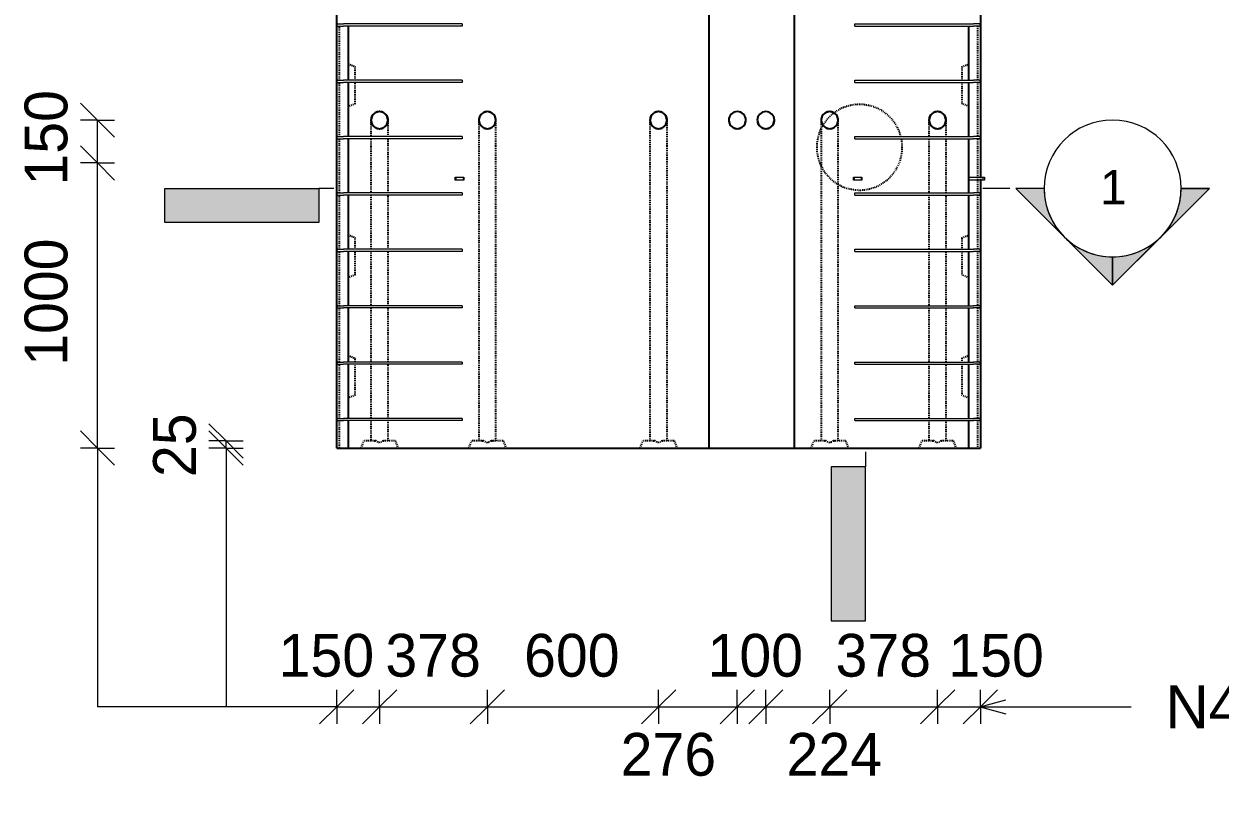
# Model space of a CAD drawing. Header units: millimetres. Extents: x -1213 to 19667, y -2591 to 13692.
# Drawn here: x 4414 to 8607, y -2591 to 93 of the extents above; entities that cross this region are included whole.
import ezdxf

# ---------------------------------------------------------------- set-up
doc = ezdxf.new("R2010")
doc.units = ezdxf.units.MM
doc.linetypes.add('Dash', pattern=[6.36, 3.18, -3.18])
for name, color, linetype, lineweight in [('A-ANNO-DIMS', 211, 'Continuous', 9), ('A-ANNO-DIMS-60', 211, 'Continuous', 9), ('A-DETL-THIN', 151, 'Continuous', 18), ('A-GENM', 13, 'Continuous', 18), ('A-WALL', 113, 'Continuous', 25), ('A-WALL-HDLN', 110, 'Dash', 25), ('G-ANNO-SYMB', 111, 'Continuous', 9), ('G-ANNO-TEXT', 231, 'Continuous', 9), ('S-RBAR', 171, 'Continuous', 18)]:
    doc.layers.add(name, color=color, linetype=linetype, lineweight=lineweight)
doc.styles.add('Arial', font='arial.ttf', dxfattribs={"height": 120})
doc.styles.add('Arial_1', font='arial.ttf', dxfattribs={"height": 150})
doc.styles.add('Nirmala UI Semilight', font='NirmalaS.ttf', dxfattribs={"height": 150})
doc.dimstyles.new('Arrow_Filled_-_2_5_NI_UI', dxfattribs={"dimscale": 304.8, "dimtxt": 157.104592, "dimasz": 0.393701, "dimexe": 0.19685, "dimexo": 0.0625, "dimgap": 0.19685, "dimtad": 1, "dimdec": 4, "dimzin": 0, "dimdsep": 46, "dimtxsty": 'Nirmala UI Semilight', "dimblk1": 'OBLIQUE', "dimblk2": 'OBLIQUE', "dimsah": 1, "dimcen": 0.09, "dimazin": 0, "dimtfac": 1, "dimtdec": 4, "dimtix": 1, "dimtmove": 0, "dimatfit": 3, "dimfxl": 0.19685, "dimfxlon": 1, "dimtvp": 1, "dimtolj": 1, "dimtzin": 0, "dimarcsym": 2})
doc.dimstyles.new('Arrow_Filled_-_2_5_NI_UI_1', dxfattribs={"dimscale": 304.8, "dimtxt": 157.104592, "dimasz": 0.393701, "dimexe": 0.19685, "dimexo": 0.0625, "dimgap": 0.19685, "dimtad": 1, "dimdec": 4, "dimzin": 0, "dimdsep": 46, "dimtxsty": 'Nirmala UI Semilight', "dimblk1": 'OBLIQUE', "dimblk2": 'OBLIQUE', "dimsah": 1, "dimcen": 0.09, "dimazin": 0, "dimtfac": 1, "dimtdec": 4, "dimtix": 1, "dimtmove": 2, "dimatfit": 3, "dimfxl": 0.19685, "dimfxlon": 1, "dimtvp": 1, "dimtolj": 1, "dimtzin": 0, "dimarcsym": 2})

# ---------------------------------------------------------------- blocks, each defined once
blk = doc.blocks.new('RR spread anchor face based - RR-SA-2_5-200-1726821-Elevation Front')
at = {"layer": 'A-GENM'}
for p, q in [((5925.6, 6760), (5928.1, 6760)), ((5925.6, 6750), (5925.6, 6760)), ((5928.1, 6760), (5953.1, 6760)), ((5928.1, 6760), (5928.1, 6750)), ((5953.1, 6760), (5955.6, 6760)), ((5953.1, 6760), (5953.1, 6750)), ((5955.6, 6760), (5955.6, 6750)), ((5928.1, 6750), (5925.6, 6750)), ((5953.1, 6750), (5928.1, 6750)), ((5955.6, 6750), (5953.1, 6750))]:
    blk.add_line(p, q, dxfattribs=at)
blk = doc.blocks.new('RR spread anchor face based - RR-SA-3_0-200-1726827-Elevation Front')
at = {"layer": 'A-GENM'}
for p, q in [((7726.6, 6760), (7776.6, 6760)), ((7776.6, 6760), (7781.6, 6760)), ((7776.6, 6750), (7776.6, 6760)), ((7781.6, 6760), (7781.6, 6750)), ((7776.6, 6750), (7726.6, 6750)), ((7781.6, 6750), (7776.6, 6750))]:
    blk.add_line(p, q, dxfattribs=at)
blk = doc.blocks.new('Detail View - M_Section Tail - Filled Horizontal-14034-Elevation Front')
at = {"layer": 'G-ANNO-SYMB'}
blk.add_hatch(color=256, dxfattribs=at).paths.add_polyline_path([(5447.5, -604.4), (5447.5, -484.4), (4907.5, -484.4), (4907.5, -604.4)])
for p, q in [((4907.5, -604.4), (4907.5, -484.4)), ((4907.5, -484.4), (5447.5, -484.4)), ((5447.5, -484.4), (5447.5, -604.4)), ((5447.5, -604.4), (4907.5, -604.4))]:
    blk.add_line(p, q, dxfattribs=at)
blk = doc.blocks.new('Detail View - M_Section Head - Filled SHOP DWG-1002450-Elevation Front')
at = {"layer": 'G-ANNO-SYMB'}
h = blk.add_hatch(color=256, dxfattribs=at)
edge = h.paths.add_edge_path()
edge.add_line((7890.8, -484.4), (7990.2, -484.4))
edge.add_arc((8230.2, -484.4), 240, 180, 225)
edge.add_line((8060.5, -654.1), (7890.8, -484.4))
h = blk.add_hatch(color=256, dxfattribs=at)
edge = h.paths.add_edge_path()
edge.add_line((8569.6, -484.4), (8399.9, -654.1))
edge.add_arc((8230.2, -484.4), 240, 315, 360)
edge.add_line((8470.2, -484.4), (8569.6, -484.4))
h = blk.add_hatch(color=256, dxfattribs=at)
edge = h.paths.add_edge_path()
edge.add_line((8230.2, -823.8), (8060.5, -654.1))
edge.add_arc((8230.2, -484.4), 240, 225, 270)
edge.add_line((8230.2, -724.4), (8230.2, -823.8))
h = blk.add_hatch(color=256, dxfattribs=at)
edge = h.paths.add_edge_path()
edge.add_line((8230.2, -823.8), (8230.2, -724.4))
edge.add_arc((8230.2, -484.4), 240, 270, 315)
edge.add_line((8399.9, -654.1), (8230.2, -823.8))
for p, q in [((8230.2, -823.8), (7890.8, -484.4)), ((7990.2, -484.4), (7890.8, -484.4)), ((7890.8, -484.4), (8060.5, -654.1)), ((7990.2, -484.4), (7890.8, -484.4)), ((8230.2, -823.8), (8569.6, -484.4)), ((8399.9, -654.1), (8569.6, -484.4)), ((8470.2, -484.4), (8569.6, -484.4)), ((8569.6, -484.4), (8470.2, -484.4)), ((8060.5, -654.1), (8230.2, -823.8)), ((8230.2, -823.8), (8399.9, -654.1)), ((8230.2, -724.4), (8230.2, -823.8)), ((8230.2, -823.8), (8230.2, -724.4))]:
    blk.add_line(p, q, dxfattribs=at)
for start, end in [(360, 180), (180, 360), (180, 225), (315, 360), (225, 270), (270, 315)]:
    blk.add_arc((8230.2, -484.4), 240, start, end, dxfattribs=at)
blk = doc.blocks.new('DIMBLOCK55-Elevation Front')
at = {"layer": 'A-ANNO-DIMS-60'}
for p, q in [((4671.9, -395), (4611.9, -335)), ((4671.9, -395), (4611.9, -395)), ((4671.9, -1395), (4671.9, -395)), ((4671.9, -395), (4731.9, -455)), ((4671.9, -395), (4731.9, -395)), ((4671.9, -1395), (4611.9, -1335)), ((4671.9, -1395), (4611.9, -1395)), ((4671.9, -1395), (4731.9, -1455)), ((4671.9, -1395), (4731.9, -1395))]:
    blk.add_line(p, q, dxfattribs=at)
at = {"layer": 'A-ANNO-DIMS-60', "color": 0, "insert": (4416.2, -1106.4), "char_height": 150, "width": 507.305, "attachment_point": 1, "rotation": 90, "line_spacing_factor": 1.142579, "style": 'Nirmala UI Semilight'}
blk.add_mtext('1000', dxfattribs=at)
blk = doc.blocks.new('_Oblique')
at = {"color": 0, "linetype": 'ByBlock', "lineweight": -2}
blk.add_line((-0.5, -0.5), (0.5, 0.5), dxfattribs=at)
blk = doc.blocks.new('DIMBLOCK56-Elevation Front')
at = {"layer": 'A-ANNO-DIMS-60'}
for p, q in [((4671.9, -245), (4611.9, -185)), ((4671.9, -245), (4611.9, -245)), ((4671.9, -395), (4671.9, -245)), ((4671.9, -245), (4731.9, -305)), ((4671.9, -245), (4731.9, -245)), ((4671.9, -395), (4611.9, -335)), ((4671.9, -395), (4611.9, -395)), ((4671.9, -395), (4731.9, -455)), ((4671.9, -395), (4731.9, -395))]:
    blk.add_line(p, q, dxfattribs=at)
at = {"layer": 'A-ANNO-DIMS-60', "color": 0, "insert": (4416.2, -474.2), "char_height": 150, "width": 370.196, "attachment_point": 1, "rotation": 90, "line_spacing_factor": 1.142579, "style": 'Nirmala UI Semilight'}
blk.add_mtext('150', dxfattribs=at)
blk = doc.blocks.new('DIMBLOCK57-Elevation Front')
at = {"layer": 'A-ANNO-DIMS-60'}
for p, q in [((5510.6, -2302.6), (5570.6, -2242.6)), ((5510.6, -2302.6), (5510.6, -2242.6)), ((5660.6, -2302.6), (5720.6, -2242.6)), ((5660.6, -2302.6), (5660.6, -2242.6)), ((5510.6, -2302.6), (5450.6, -2362.6)), ((5510.6, -2302.6), (5660.6, -2302.6)), ((5510.6, -2302.6), (5510.6, -2362.6)), ((5660.6, -2302.6), (5600.6, -2362.6)), ((5660.6, -2302.6), (5660.6, -2362.6))]:
    blk.add_line(p, q, dxfattribs=at)
at = {"layer": 'A-ANNO-DIMS-60', "color": 0, "insert": (5306.9, -2046.9), "char_height": 150, "width": 370.196, "attachment_point": 1, "line_spacing_factor": 1.142579, "style": 'Nirmala UI Semilight'}
blk.add_mtext('150', dxfattribs=at)
blk = doc.blocks.new('DIMBLOCK58-Elevation Front')
at = {"layer": 'A-ANNO-DIMS-60'}
for p, q in [((5660.6, -2302.6), (5720.6, -2242.6)), ((5660.6, -2302.6), (5660.6, -2242.6)), ((6038.6, -2302.6), (6098.6, -2242.6)), ((6038.6, -2302.6), (6038.6, -2242.6)), ((5660.6, -2302.6), (5600.6, -2362.6)), ((5660.6, -2302.6), (6038.6, -2302.6)), ((5660.6, -2302.6), (5660.6, -2362.6)), ((6038.6, -2302.6), (5978.6, -2362.6)), ((6038.6, -2302.6), (6038.6, -2362.6))]:
    blk.add_line(p, q, dxfattribs=at)
at = {"layer": 'A-ANNO-DIMS-60', "color": 0, "insert": (5681, -2046.9), "char_height": 150, "width": 404.473, "attachment_point": 1, "line_spacing_factor": 1.142579, "style": 'Nirmala UI Semilight'}
blk.add_mtext('378', dxfattribs=at)
blk = doc.blocks.new('DIMBLOCK59-Elevation Front')
at = {"layer": 'A-ANNO-DIMS-60'}
for p, q in [((6038.6, -2302.6), (6098.6, -2242.6)), ((6038.6, -2302.6), (6038.6, -2242.6)), ((6638.6, -2302.6), (6698.6, -2242.6)), ((6638.6, -2302.6), (6638.6, -2242.6)), ((6038.6, -2302.6), (5978.6, -2362.6)), ((6038.6, -2302.6), (6638.6, -2302.6)), ((6038.6, -2302.6), (6038.6, -2362.6)), ((6638.6, -2302.6), (6578.6, -2362.6)), ((6638.6, -2302.6), (6638.6, -2362.6))]:
    blk.add_line(p, q, dxfattribs=at)
at = {"layer": 'A-ANNO-DIMS-60', "color": 0, "insert": (6167.2, -2046.9), "char_height": 150, "width": 411.328, "attachment_point": 1, "line_spacing_factor": 1.142579, "style": 'Nirmala UI Semilight'}
blk.add_mtext('600', dxfattribs=at)
blk = doc.blocks.new('DIMBLOCK60-Elevation Front')
at = {"layer": 'A-ANNO-DIMS-60'}
for p, q in [((6638.6, -2302.6), (6698.6, -2242.6)), ((6638.6, -2302.6), (6638.6, -2242.6)), ((6914.6, -2302.6), (6974.6, -2242.6)), ((6914.6, -2302.6), (6914.6, -2242.6)), ((6638.6, -2302.6), (6578.6, -2362.6)), ((6638.6, -2302.6), (6914.6, -2302.6)), ((6638.6, -2302.6), (6638.6, -2362.6)), ((6914.6, -2302.6), (6854.6, -2362.6)), ((6914.6, -2302.6), (6914.6, -2362.6))]:
    blk.add_line(p, q, dxfattribs=at)
at = {"layer": 'A-ANNO-DIMS-60', "color": 0, "insert": (6505.7, -2394.4), "char_height": 150, "width": 404.473, "attachment_point": 1, "line_spacing_factor": 1.142579, "style": 'Nirmala UI Semilight'}
blk.add_mtext('276', dxfattribs=at)
blk = doc.blocks.new('DIMBLOCK61-Elevation Front')
at = {"layer": 'A-ANNO-DIMS-60'}
for p, q in [((6914.6, -2302.6), (6974.6, -2242.6)), ((6914.6, -2302.6), (6914.6, -2242.6)), ((7014.8, -2302.6), (7074.8, -2242.6)), ((7014.8, -2302.6), (7014.8, -2242.6)), ((6914.6, -2302.6), (6854.6, -2362.6)), ((6914.6, -2302.6), (7014.8, -2302.6)), ((6914.6, -2302.6), (6914.6, -2362.6)), ((7014.8, -2302.6), (6954.8, -2362.6)), ((7014.8, -2302.6), (7014.8, -2362.6))]:
    blk.add_line(p, q, dxfattribs=at)
at = {"layer": 'A-ANNO-DIMS-60', "color": 0, "insert": (6810.4, -2046.9), "char_height": 150, "width": 370.196, "attachment_point": 1, "line_spacing_factor": 1.142579, "style": 'Nirmala UI Semilight'}
blk.add_mtext('100', dxfattribs=at)
blk = doc.blocks.new('DIMBLOCK62-Elevation Front')
at = {"layer": 'A-ANNO-DIMS-60'}
for p, q in [((7014.8, -2302.6), (7074.8, -2242.6)), ((7014.8, -2302.6), (7014.8, -2242.6)), ((7238.6, -2302.6), (7298.6, -2242.6)), ((7238.6, -2302.6), (7238.6, -2242.6)), ((7014.8, -2302.6), (6954.8, -2362.6)), ((7014.8, -2302.6), (7238.6, -2302.6)), ((7014.8, -2302.6), (7014.8, -2362.6)), ((7238.6, -2302.6), (7178.6, -2362.6)), ((7238.6, -2302.6), (7238.6, -2362.6))]:
    blk.add_line(p, q, dxfattribs=at)
at = {"layer": 'A-ANNO-DIMS-60', "color": 0, "insert": (7087.4, -2394.4), "char_height": 150, "width": 414.756, "attachment_point": 1, "line_spacing_factor": 1.142579, "style": 'Nirmala UI Semilight'}
blk.add_mtext('224', dxfattribs=at)
blk = doc.blocks.new('DIMBLOCK63-Elevation Front')
at = {"layer": 'A-ANNO-DIMS-60'}
for p, q in [((7238.6, -2302.6), (7298.6, -2242.6)), ((7238.6, -2302.6), (7238.6, -2242.6)), ((7616.6, -2302.6), (7676.6, -2242.6)), ((7616.6, -2302.6), (7616.6, -2242.6)), ((7238.6, -2302.6), (7178.6, -2362.6)), ((7238.6, -2302.6), (7616.6, -2302.6)), ((7238.6, -2302.6), (7238.6, -2362.6)), ((7616.6, -2302.6), (7556.6, -2362.6)), ((7616.6, -2302.6), (7616.6, -2362.6))]:
    blk.add_line(p, q, dxfattribs=at)
at = {"layer": 'A-ANNO-DIMS-60', "color": 0, "insert": (7259, -2046.9), "char_height": 150, "width": 404.473, "attachment_point": 1, "line_spacing_factor": 1.142579, "style": 'Nirmala UI Semilight'}
blk.add_mtext('378', dxfattribs=at)
blk = doc.blocks.new('DIMBLOCK64-Elevation Front')
at = {"layer": 'A-ANNO-DIMS-60'}
for p, q in [((7616.6, -2302.6), (7676.6, -2242.6)), ((7616.6, -2302.6), (7616.6, -2242.6)), ((7766.6, -2302.6), (7826.6, -2242.6)), ((7766.6, -2302.6), (7766.6, -2242.6)), ((7616.6, -2302.6), (7556.6, -2362.6)), ((7616.6, -2302.6), (7766.6, -2302.6)), ((7616.6, -2302.6), (7616.6, -2362.6)), ((7766.6, -2302.6), (7706.6, -2362.6)), ((7766.6, -2302.6), (7766.6, -2362.6))]:
    blk.add_line(p, q, dxfattribs=at)
at = {"layer": 'A-ANNO-DIMS-60', "color": 0, "insert": (7654.4, -2046.9), "char_height": 150, "width": 370.196, "attachment_point": 1, "line_spacing_factor": 1.142579, "style": 'Nirmala UI Semilight'}
blk.add_mtext('150', dxfattribs=at)
blk = doc.blocks.new('DIMBLOCK65-Elevation Front')
at = {"layer": 'A-ANNO-DIMS-60'}
for p, q in [((5122.3, -1370), (5062.3, -1310)), ((5122.3, -1395), (5062.3, -1335)), ((5122.3, -1370), (5062.3, -1370)), ((5122.3, -1395), (5122.3, -1370)), ((5122.3, -1370), (5182.3, -1430)), ((5122.3, -1370), (5182.3, -1370)), ((5122.3, -1395), (5062.3, -1395)), ((5122.3, -1395), (5182.3, -1455)), ((5122.3, -1395), (5182.3, -1395))]:
    blk.add_line(p, q, dxfattribs=at)
at = {"layer": 'A-ANNO-DIMS-60', "color": 0, "insert": (4866.6, -1496.8), "char_height": 150, "width": 274.219, "attachment_point": 1, "rotation": 90, "line_spacing_factor": 1.142579, "style": 'Nirmala UI Semilight'}
blk.add_mtext('25', dxfattribs=at)

msp = doc.modelspace()

# ---------------------------------------------------------------- linework, layer by layer
at = {"layer": 'A-DETL-THIN'}
for p, q in [((4671.86569, -1395), (4671.86569, -2302.58191)), ((5122.33347, -1395), (5122.33347, -2302.58191)), ((5510.56745, -2302.58191), (4671.86569, -2302.58191))]:
    msp.add_line(p, q, dxfattribs=at)
at = {"layer": 'A-WALL'}
for p, q in [((5510.56745, -1395), (5510.56745, 7060)), ((7766.56745, 2200), (7766.56745, -445)), ((7114.78521, -1395), (7114.78521, 1040)), ((6814.5695, 740), (6814.5695, -1395)), ((5550.5695, 84.66667), (5550.5695, -105)), ((7726.56745, -105), (7726.56745, 84.66667)), ((5550.5695, -113), (5550.5695, -302.66667)), ((7726.56745, -302.66667), (7726.56745, -113)), ((5550.5695, -310.66667), (5550.5695, -500.33333)), ((7726.56745, -500.33333), (7726.56745, -310.66667)), ((7766.56745, -455), (7766.56745, -1395)), ((5550.5695, -508.33333), (5550.5695, -698)), ((7726.56745, -698), (7726.56745, -508.33333)), ((5550.5695, -706), (5550.5695, -895.66667)), ((7726.56745, -895.66667), (7726.56745, -706)), ((5550.5695, -903.66667), (5550.5695, -1093.33333)), ((7726.56745, -1093.33333), (7726.56745, -903.66667)), ((5550.5695, -1101.33333), (5550.5695, -1291)), ((7726.56745, -1291), (7726.56745, -1101.33333)), ((5550.5695, -1299), (5550.5695, -1395)), ((7726.56745, -1395), (7726.56745, -1299)), ((5510.56745, -1395), (7766.56745, -1395))]:
    msp.add_line(p, q, dxfattribs=at)
at = {"layer": 'A-WALL', "flags": 128}
for points in [[(5660.56745, -215), (5645.53295, -219.03919), (5634.54692, -230.06909), (5630.56745, -245)], [(5630.56745, -245), (5634.60665, -260.03451), (5645.63655, -271.02053), (5660.56745, -275)], [(5690.56745, -245), (5686.52826, -229.96549), (5675.49836, -218.97947), (5660.56745, -215)], [(5660.56745, -275), (5675.60196, -270.96081), (5686.58799, -259.93091), (5690.56745, -245)], [(5690.56745, -250.72272), (5690.56745, -245.13838), (5690.56745, -245)], [(6038.56745, -215), (6023.53295, -219.03919), (6012.54692, -230.06909), (6008.56745, -245)], [(6008.56745, -245), (6012.60665, -260.03451), (6023.63655, -271.02053), (6038.56745, -275)], [(6068.56745, -245), (6064.52826, -229.96549), (6053.49836, -218.97947), (6038.56745, -215)], [(6038.56745, -275), (6053.60196, -270.96081), (6064.58799, -259.93091), (6068.56745, -245)], [(6068.56745, -250.72272), (6068.56745, -245.13838), (6068.56745, -245)], [(6638.56745, -215), (6623.53295, -219.03919), (6612.54692, -230.06909), (6608.56745, -245)], [(6608.56745, -245), (6612.60665, -260.03451), (6623.63655, -271.02053), (6638.56745, -275)], [(6668.56745, -245), (6664.52826, -229.96549), (6653.49836, -218.97947), (6638.56745, -215)], [(6638.56745, -275), (6653.60196, -270.96081), (6664.58799, -259.93091), (6668.56745, -245)], [(6668.56745, -250.72272), (6668.56745, -245.13838), (6668.56745, -245)], [(6884.5695, -245), (6888.60869, -260.03451), (6899.63859, -271.02053), (6914.5695, -275)], [(6914.5695, -275), (6929.604, -270.96081), (6940.59003, -259.93091), (6944.5695, -245)], [(6984.78521, -245), (6988.8244, -260.03451), (6999.8543, -271.02053), (7014.78521, -275)], [(7014.78521, -275), (7029.81972, -270.96081), (7040.80574, -259.93091), (7044.78521, -245)], [(7238.56745, -215), (7223.53295, -219.03919), (7212.54692, -230.06909), (7208.56745, -245)], [(7208.56745, -245), (7212.60665, -260.03451), (7223.63655, -271.02053), (7238.56745, -275)], [(7268.56745, -245), (7264.52826, -229.96549), (7253.49836, -218.97947), (7238.56745, -215)], [(7238.56745, -275), (7253.60196, -270.96081), (7264.58799, -259.93091), (7268.56745, -245)], [(7268.56745, -250.72272), (7268.56745, -245.13838), (7268.56745, -245)], [(7616.56745, -215), (7601.53295, -219.03919), (7590.54692, -230.06909), (7586.56745, -245)], [(7586.56745, -245), (7590.60665, -260.03451), (7601.63655, -271.02053), (7616.56745, -275)], [(7646.56745, -245), (7642.52826, -229.96549), (7631.49836, -218.97947), (7616.56745, -215)], [(7616.56745, -275), (7631.60196, -270.96081), (7642.58799, -259.93091), (7646.56745, -245)], [(7646.56745, -250.72272), (7646.56745, -245.13838), (7646.56745, -245)]]:
    msp.add_lwpolyline(points, dxfattribs=at)
at = {"layer": 'A-WALL'}
for centre, start, end in [((5660.56745, -245), 150.6727618, 179.61937532), ((5660.56745, -245), 180.42457698, 209.72326815), ((5660.56745, -245), 120.83030229, 149.6053058), ((5660.56745, -245), 90.72252687, 119.42229601), ((5660.56745, -245), 61.01869337, 89.26639009), ((5660.56745, -245), 30.83105155, 59.6045335), ((5660.56745, -245), 0.3777518, 29.77056829), ((5660.56745, -245), 330.71898335, 359.57221129), ((6038.56745, -245), 150.6727618, 179.61937532), ((6038.56745, -245), 180.42457698, 209.72326815), ((6038.56745, -245), 120.83030229, 149.6053058), ((6038.56745, -245), 90.72252687, 119.42229601), ((6038.56745, -245), 61.01869337, 89.26639009), ((6038.56745, -245), 30.83105155, 59.6045335), ((6038.56745, -245), 0.3777518, 29.77056829), ((6038.56745, -245), 330.71898335, 359.57221129), ((6638.56745, -245), 150.6727618, 179.61937532), ((6638.56745, -245), 180.42457698, 209.72326815), ((6638.56745, -245), 120.83030229, 149.6053058), ((6638.56745, -245), 90.72252687, 119.42229601), ((6638.56745, -245), 61.01869337, 89.26639009), ((6638.56745, -245), 30.83105155, 59.6045335), ((6638.56745, -245), 0.3777518, 29.77056829), ((6638.56745, -245), 330.71898335, 359.57221129), ((6914.5695, -245), 90, 180), ((6914.5695, -245), 180.42457698, 209.72326815), ((6914.5695, -245), 360, 90), ((6914.5695, -245), 330.71898335, 359.57221129), ((7014.78521, -245), 90, 180), ((7014.78521, -245), 180.42457698, 209.72326815), ((7014.78521, -245), 360, 90), ((7014.78521, -245), 330.71898335, 359.57221129), ((7238.56745, -245), 150.6727618, 179.61937532), ((7238.56745, -245), 180.42457698, 209.72326815), ((7238.56745, -245), 120.83030229, 149.6053058), ((7238.56745, -245), 90.72252687, 119.42229601), ((7238.56745, -245), 61.01869337, 89.26639009), ((7238.56745, -245), 30.83105155, 59.6045335), ((7238.56745, -245), 0.3777518, 29.77056829), ((7238.56745, -245), 330.71898335, 359.57221129), ((7616.56745, -245), 150.6727618, 179.61937532), ((7616.56745, -245), 180.42457698, 209.72326815), ((7616.56745, -245), 120.83030229, 149.6053058), ((7616.56745, -245), 90.72252687, 119.42229601), ((7616.56745, -245), 61.01869337, 89.26639009), ((7616.56745, -245), 30.83105155, 59.6045335), ((7616.56745, -245), 0.3777518, 29.77056829), ((7616.56745, -245), 330.71898335, 359.57221129), ((5660.56745, -245), 210.81300667, 239.62313313), ((5660.56745, -245), 241.01713814, 269.26797703), ((5660.56745, -245), 270.72093746, 299.42390155), ((5660.56745, -245), 300.81202935, 329.6241405), ((6038.56745, -245), 210.81300667, 239.62313313), ((6038.56745, -245), 241.01713814, 269.26797703), ((6038.56745, -245), 270.72093746, 299.42390155), ((6038.56745, -245), 300.81202935, 329.6241405), ((6638.56745, -245), 210.81300667, 239.62313313), ((6638.56745, -245), 241.01713814, 269.26797703), ((6638.56745, -245), 270.72093746, 299.42390155), ((6638.56745, -245), 300.81202935, 329.6241405), ((6914.5695, -245), 210.81300667, 239.62313313), ((6914.5695, -245), 241.01713814, 269.26797703), ((6914.5695, -245), 270.72093746, 299.42390155), ((6914.5695, -245), 300.81202935, 329.6241405), ((7014.78521, -245), 210.81300667, 239.62313313), ((7014.78521, -245), 241.01713814, 269.26797703), ((7014.78521, -245), 270.72093746, 299.42390155), ((7014.78521, -245), 300.81202935, 329.6241405), ((7238.56745, -245), 210.81300667, 239.62313313), ((7238.56745, -245), 241.01713814, 269.26797703), ((7238.56745, -245), 270.72093746, 299.42390155), ((7238.56745, -245), 300.81202935, 329.6241405), ((7616.56745, -245), 210.81300667, 239.62313313), ((7616.56745, -245), 241.01713814, 269.26797703), ((7616.56745, -245), 270.72093746, 299.42390155), ((7616.56745, -245), 300.81202935, 329.6241405)]:
    msp.add_arc(centre, 30, start, end, dxfattribs=at)
at = {"layer": 'A-WALL-HDLN'}
for p, q in [((5520.57004, -105), (5520.57004, 84.66667)), ((7756.56487, 84.66667), (7756.56487, -105)), ((5550.56745, -47.49219), (5575.56745, -57.49219)), ((5575.56745, -105), (5575.56745, -57.49219)), ((7701.56745, -57.49219), (7726.56745, -47.49219)), ((7701.56745, -57.49219), (7701.56745, -105)), ((5520.57004, -302.66667), (5520.57004, -113)), ((5575.56745, -187.49219), (5575.56745, -113)), ((7701.56745, -113), (7701.56745, -187.49219)), ((7756.56487, -113), (7756.56487, -302.66667)), ((5575.56745, -187.49219), (5550.56745, -197.49219)), ((7726.56745, -197.49219), (7701.56745, -187.49219)), ((5520.57004, -500.33333), (5520.57004, -310.66667)), ((5630.56745, -335), (5630.56745, -500.33333)), ((5690.56745, -500.33333), (5690.56745, -310.66667)), ((6008.56745, -335), (6008.56745, -1370)), ((6068.56745, -1370), (6068.56745, -335)), ((6608.56745, -335), (6608.56745, -1370)), ((6668.56745, -1370), (6668.56745, -335)), ((7208.56745, -335), (7208.56745, -1370)), ((7268.56745, -1370), (7268.56745, -335)), ((7586.56745, -335), (7586.56745, -500.33333)), ((7646.56745, -500.33333), (7646.56745, -310.66667)), ((7756.56487, -310.66667), (7756.56487, -500.33333)), ((7766.56745, -445.04961), (7766.56745, -454.95039)), ((5520.57004, -698), (5520.57004, -508.33333)), ((5630.56745, -508.33333), (5630.56745, -698)), ((5690.56745, -698), (5690.56745, -508.33333)), ((7586.56745, -508.33333), (7586.56745, -698)), ((7646.56745, -698), (7646.56745, -508.33333)), ((7756.56487, -508.33333), (7756.56487, -698)), ((5550.56745, -647.49219), (5575.56745, -657.49219)), ((5575.56745, -698), (5575.56745, -657.49219)), ((7701.56745, -657.49219), (7726.56745, -647.49219)), ((7701.56745, -657.49219), (7701.56745, -698)), ((5520.57004, -895.66667), (5520.57004, -706)), ((5575.56745, -787.49219), (5575.56745, -706)), ((5630.56745, -706), (5630.56745, -895.66667)), ((5690.56745, -895.66667), (5690.56745, -706)), ((7586.56745, -706), (7586.56745, -895.66667)), ((7646.56745, -895.66667), (7646.56745, -706)), ((7701.56745, -706), (7701.56745, -787.49219)), ((7756.56487, -706), (7756.56487, -895.66667)), ((5575.56745, -787.49219), (5550.56745, -797.49219)), ((7726.56745, -797.49219), (7701.56745, -787.49219)), ((5520.57004, -1093.33333), (5520.57004, -903.66667)), ((5630.56745, -903.66667), (5630.56745, -1093.33333)), ((5690.56745, -1093.33333), (5690.56745, -903.66667)), ((7586.56745, -903.66667), (7586.56745, -1093.33333)), ((7646.56745, -1093.33333), (7646.56745, -903.66667)), ((7756.56487, -903.66667), (7756.56487, -1093.33333)), ((5550.56745, -1070), (5575.56745, -1080)), ((5575.56745, -1093.33333), (5575.56745, -1080)), ((7701.56745, -1080), (7726.56745, -1070)), ((7701.56745, -1080), (7701.56745, -1093.33333)), ((5520.57004, -1291), (5520.57004, -1101.33333)), ((5575.56745, -1210), (5575.56745, -1101.33333)), ((5630.56745, -1101.33333), (5630.56745, -1291)), ((5690.56745, -1291), (5690.56745, -1101.33333)), ((7586.56745, -1101.33333), (7586.56745, -1291)), ((7646.56745, -1291), (7646.56745, -1101.33333)), ((7701.56745, -1101.33333), (7701.56745, -1210)), ((7756.56487, -1101.33333), (7756.56487, -1291)), ((5575.56745, -1210), (5550.56745, -1220)), ((7726.56745, -1220), (7701.56745, -1210)), ((5520.57004, -1395), (5520.57004, -1299)), ((5630.56745, -1299), (5630.56745, -1370)), ((5690.56745, -1370), (5690.56745, -1299)), ((7586.56745, -1299), (7586.56745, -1370)), ((7646.56745, -1370), (7646.56745, -1299)), ((7756.56487, -1299), (7756.56487, -1395)), ((5595.56745, -1395), (5605.56745, -1370)), ((5648.57788, -1370), (5605.56745, -1370)), ((5641.96517, -1370), (5648.57788, -1370)), ((5672.55703, -1370), (5679.16974, -1370)), ((5715.56745, -1370), (5672.55703, -1370)), ((5715.56745, -1370), (5725.56745, -1395)), ((5973.56745, -1395), (5983.56745, -1370)), ((6026.57788, -1370), (5983.56745, -1370)), ((6019.96517, -1370), (6026.57788, -1370)), ((6050.55703, -1370), (6057.16974, -1370)), ((6093.56745, -1370), (6050.55703, -1370)), ((6093.56745, -1370), (6103.56745, -1395)), ((6573.56745, -1395), (6583.56745, -1370)), ((6626.57788, -1370), (6583.56745, -1370)), ((6619.96517, -1370), (6626.57788, -1370)), ((6650.55703, -1370), (6657.16974, -1370)), ((6693.56745, -1370), (6650.55703, -1370)), ((6693.56745, -1370), (6703.56745, -1395)), ((7173.56745, -1395), (7183.56745, -1370)), ((7226.57788, -1370), (7183.56745, -1370)), ((7219.96517, -1370), (7226.57788, -1370)), ((7250.55703, -1370), (7257.16974, -1370)), ((7293.56745, -1370), (7250.55703, -1370)), ((7293.56745, -1370), (7303.56745, -1395)), ((7551.56745, -1395), (7561.56745, -1370)), ((7604.57788, -1370), (7561.56745, -1370)), ((7597.96517, -1370), (7604.57788, -1370)), ((7628.55703, -1370), (7635.16974, -1370)), ((7671.56745, -1370), (7628.55703, -1370)), ((7671.56745, -1370), (7681.56745, -1395))]:
    msp.add_line(p, q, dxfattribs=at)
at = {"layer": 'A-WALL-HDLN', "flags": 128}
for points in [[(5630.56745, -245.38007), (5630.56745, -249.10169), (5630.56745, -261.03291), (5630.56745, -279.70613), (5630.56745, -302.66667)], [(5690.56745, -302.66667), (5690.56745, -283.7275), (5690.56745, -263.98882), (5690.56745, -250.72272)], [(6008.56745, -245.38007), (6008.56745, -249.10169), (6008.56745, -261.03291), (6008.56745, -279.70613), (6008.56745, -303.41931), (6008.56745, -330.01104), (6008.56745, -335)], [(6068.56745, -335), (6068.56745, -308.13961), (6068.56745, -283.7275), (6068.56745, -263.98882), (6068.56745, -250.72272)], [(6608.56745, -245.38007), (6608.56745, -249.10169), (6608.56745, -261.03291), (6608.56745, -279.70613), (6608.56745, -303.41931), (6608.56745, -330.01104), (6608.56745, -335)], [(6668.56745, -335), (6668.56745, -308.13961), (6668.56745, -283.7275), (6668.56745, -263.98882), (6668.56745, -250.72272)], [(7208.56745, -245.38007), (7208.56745, -249.10169), (7208.56745, -261.03291), (7208.56745, -279.70613), (7208.56745, -303.41931), (7208.56745, -330.01104), (7208.56745, -335)], [(7268.56745, -335), (7268.56745, -308.13961), (7268.56745, -283.7275), (7268.56745, -263.98882), (7268.56745, -250.72272)], [(7586.56745, -245.38007), (7586.56745, -249.10169), (7586.56745, -261.03291), (7586.56745, -279.70613), (7586.56745, -302.66667)], [(7646.56745, -302.66667), (7646.56745, -283.7275), (7646.56745, -263.98882), (7646.56745, -250.72272)], [(5630.56745, -310.66667), (5630.56745, -330.01104), (5630.56745, -335)], [(7586.56745, -310.66667), (7586.56745, -330.01104), (7586.56745, -335)], [(5660.56745, -1376.25), (5657.48935, -1375.85417), (5654.44373, -1374.67088), (5651.46275, -1372.71259), (5648.57788, -1370)], [(5672.55703, -1370), (5669.67216, -1372.71259), (5666.69118, -1374.67088), (5663.64556, -1375.85417), (5660.56745, -1376.25)], [(6038.56745, -1376.25), (6035.48935, -1375.85417), (6032.44373, -1374.67088), (6029.46275, -1372.71259), (6026.57788, -1370)], [(6050.55703, -1370), (6047.67216, -1372.71259), (6044.69118, -1374.67088), (6041.64556, -1375.85417), (6038.56745, -1376.25)], [(6638.56745, -1376.25), (6635.48935, -1375.85417), (6632.44373, -1374.67088), (6629.46275, -1372.71259), (6626.57788, -1370)], [(6650.55703, -1370), (6647.67216, -1372.71259), (6644.69118, -1374.67088), (6641.64556, -1375.85417), (6638.56745, -1376.25)], [(7238.56745, -1376.25), (7235.48935, -1375.85417), (7232.44373, -1374.67088), (7229.46275, -1372.71259), (7226.57788, -1370)], [(7250.55703, -1370), (7247.67216, -1372.71259), (7244.69118, -1374.67088), (7241.64556, -1375.85417), (7238.56745, -1376.25)], [(7616.56745, -1376.25), (7613.48935, -1375.85417), (7610.44373, -1374.67088), (7607.46275, -1372.71259), (7604.57788, -1370)], [(7628.55703, -1370), (7625.67216, -1372.71259), (7622.69118, -1374.67088), (7619.64556, -1375.85417), (7616.56745, -1376.25)]]:
    msp.add_lwpolyline(points, dxfattribs=at)
at = {"layer": 'A-WALL-HDLN'}
for start, end in [(14.42449234, 154.56429869), (154.62459599, 180), (0, 11.3335297), (180, 205.35589383), (205.45521148, 0)]:
    msp.add_arc((7343.06114, -340), 150, start, end, dxfattribs=at)
at = {"layer": 'G-ANNO-SYMB'}
for p, q in [((5500.04204, -484.404), (5447.51281, -484.404)), ((7870.17414, -484.404), (7775.52504, -484.404)), ((7363.46345, -1408.08442), (7363.46345, -1460.67939))]:
    msp.add_line(p, q, dxfattribs=at)
at = {"layer": 'G-ANNO-TEXT', "color": 7}
for q in [(7856.42883, -2278.5847), (7856.42883, -2326.81556), (8295.81689, -2302.70013)]:
    msp.add_line((7766.42883, -2302.70013), q, dxfattribs=at)
at = {"layer": 'S-RBAR'}
for p, q in [((5514.56745, 92.66667), (5534.56745, 92.66667)), ((5514.56745, 84.66667), (5534.56745, 84.66667)), ((5950.5695, 92.66667), (5534.56745, 92.66667)), ((5950.5695, 84.66667), (5534.56745, 84.66667)), ((5950.5695, 92.66667), (5950.5695, 84.66667)), ((7326.56745, 92.66667), (7742.56745, 92.66667)), ((7326.56745, 84.66667), (7326.56745, 92.66667)), ((7326.56745, 84.66667), (7742.56745, 84.66667)), ((7762.56745, 92.66667), (7742.56745, 92.66667)), ((7762.56745, 84.66667), (7742.56745, 84.66667)), ((5514.56745, -105), (5534.56745, -105)), ((5514.56745, -113), (5534.56745, -113)), ((5950.5695, -105), (5534.56745, -105)), ((5950.5695, -113), (5534.56745, -113)), ((5950.5695, -105), (5950.5695, -113)), ((7326.56745, -105), (7742.56745, -105)), ((7326.56745, -113), (7326.56745, -105)), ((7326.56745, -113), (7742.56745, -113)), ((7762.56745, -105), (7742.56745, -105)), ((7762.56745, -113), (7742.56745, -113)), ((5514.56745, -302.66667), (5534.56745, -302.66667)), ((5514.56745, -310.66667), (5534.56745, -310.66667)), ((5950.5695, -302.66667), (5534.56745, -302.66667)), ((5950.5695, -310.66667), (5534.56745, -310.66667)), ((5950.5695, -302.66667), (5950.5695, -310.66667)), ((7326.56745, -302.66667), (7742.56745, -302.66667)), ((7326.56745, -310.66667), (7326.56745, -302.66667)), ((7326.56745, -310.66667), (7742.56745, -310.66667)), ((7762.56745, -302.66667), (7742.56745, -302.66667)), ((7762.56745, -310.66667), (7742.56745, -310.66667)), ((5514.56745, -500.33333), (5534.56745, -500.33333)), ((5950.5695, -500.33333), (5534.56745, -500.33333)), ((5950.5695, -500.33333), (5950.5695, -508.33333)), ((7326.56745, -500.33333), (7742.56745, -500.33333)), ((7326.56745, -508.33333), (7326.56745, -500.33333)), ((7762.56745, -500.33333), (7742.56745, -500.33333)), ((5514.56745, -508.33333), (5534.56745, -508.33333)), ((5950.5695, -508.33333), (5534.56745, -508.33333)), ((7326.56745, -508.33333), (7742.56745, -508.33333)), ((7762.56745, -508.33333), (7742.56745, -508.33333)), ((5514.56745, -698), (5534.56745, -698)), ((5514.56745, -706), (5534.56745, -706)), ((5950.5695, -698), (5534.56745, -698)), ((5950.5695, -706), (5534.56745, -706)), ((5950.5695, -698), (5950.5695, -706)), ((7326.56745, -698), (7742.56745, -698)), ((7326.56745, -706), (7326.56745, -698)), ((7326.56745, -706), (7742.56745, -706)), ((7762.56745, -698), (7742.56745, -698)), ((7762.56745, -706), (7742.56745, -706)), ((5514.56745, -895.66667), (5534.56745, -895.66667)), ((5514.56745, -903.66667), (5534.56745, -903.66667)), ((5950.5695, -895.66667), (5534.56745, -895.66667)), ((5950.5695, -903.66667), (5534.56745, -903.66667)), ((5950.5695, -895.66667), (5950.5695, -903.66667)), ((7326.56745, -895.66667), (7742.56745, -895.66667)), ((7326.56745, -903.66667), (7326.56745, -895.66667)), ((7326.56745, -903.66667), (7742.56745, -903.66667)), ((7762.56745, -895.66667), (7742.56745, -895.66667)), ((7762.56745, -903.66667), (7742.56745, -903.66667)), ((5514.56745, -1093.33333), (5534.56745, -1093.33333)), ((5514.56745, -1101.33333), (5534.56745, -1101.33333)), ((5950.5695, -1093.33333), (5534.56745, -1093.33333)), ((5950.5695, -1101.33333), (5534.56745, -1101.33333)), ((5950.5695, -1093.33333), (5950.5695, -1101.33333)), ((7326.56745, -1093.33333), (7742.56745, -1093.33333)), ((7326.56745, -1101.33333), (7326.56745, -1093.33333)), ((7326.56745, -1101.33333), (7742.56745, -1101.33333)), ((7762.56745, -1093.33333), (7742.56745, -1093.33333)), ((7762.56745, -1101.33333), (7742.56745, -1101.33333)), ((5514.56745, -1291), (5534.56745, -1291)), ((5514.56745, -1299), (5534.56745, -1299)), ((5950.5695, -1291), (5534.56745, -1291)), ((5950.5695, -1299), (5534.56745, -1299)), ((5950.5695, -1291), (5950.5695, -1299)), ((7326.56745, -1291), (7742.56745, -1291)), ((7326.56745, -1299), (7326.56745, -1291)), ((7326.56745, -1299), (7742.56745, -1299)), ((7762.56745, -1291), (7742.56745, -1291)), ((7762.56745, -1299), (7742.56745, -1299))]:
    msp.add_line(p, q, dxfattribs=at)
for centre, start, end in [((5514.56745, 88.66667), 90, 270), ((5514.56745, 88.66667), 90, 165), ((5514.56745, 88.66667), 195, 255), ((7762.56745, 88.66667), 270, 90), ((7762.56745, 88.66667), 270, 345), ((7762.56745, 88.66667), 15, 75), ((5514.56745, -109), 90, 270), ((5514.56745, -109), 195, 255), ((5514.56745, -109), 90, 161.93916843), ((7762.56745, -109), 270, 90), ((7762.56745, -109), 270, 345), ((7762.56745, -109), 18.06083157, 75), ((5514.56745, -306.66667), 90, 270), ((5514.56745, -306.66667), 90, 165), ((5514.56745, -306.66667), 195, 255), ((7762.56745, -306.66667), 270, 90), ((7762.56745, -306.66667), 270, 345), ((7762.56745, -306.66667), 15, 75), ((5514.56745, -504.33333), 90, 270), ((5514.56745, -504.33333), 90, 165), ((7762.56745, -504.33333), 270, 90), ((7762.56745, -504.33333), 15, 75), ((5514.56745, -504.33333), 195, 255), ((7762.56745, -504.33333), 270, 345), ((5514.56745, -702), 90, 270), ((5514.56745, -702), 90, 165), ((5514.56745, -702), 195, 255), ((7762.56745, -702), 270, 90), ((7762.56745, -702), 270, 345), ((7762.56745, -702), 15, 75), ((5514.56745, -899.66667), 90, 270), ((5514.56745, -899.66667), 90, 165), ((5514.56745, -899.66667), 195, 255), ((7762.56745, -899.66667), 270, 90), ((7762.56745, -899.66667), 270, 345), ((7762.56745, -899.66667), 15, 75), ((5514.56745, -1097.33333), 90, 270), ((5514.56745, -1097.33333), 90, 165), ((5514.56745, -1097.33333), 195, 255), ((7762.56745, -1097.33333), 270, 90), ((7762.56745, -1097.33333), 270, 345), ((7762.56745, -1097.33333), 15, 75), ((5514.56745, -1295), 90, 270), ((5514.56745, -1295), 90, 165), ((5514.56745, -1295), 195, 255), ((7762.56745, -1295), 270, 90), ((7762.56745, -1295), 270, 345), ((7762.56745, -1295), 15, 75)]:
    msp.add_arc(centre, 4, start, end, dxfattribs=at)

# ---------------------------------------------------------------- block references
at = {"layer": 'A-GENM'}
for name, p in [('RR spread anchor face based - RR-SA-2_5-200-1726821-Elevation Front', (0, -7205)), ('RR spread anchor face based - RR-SA-2_5-200-1726821-Elevation Front', (1396, -7205)), ('RR spread anchor face based - RR-SA-3_0-200-1726827-Elevation Front', (0, -7205))]:
    msp.add_blockref(name, p, dxfattribs=at)
at = {"layer": 'G-ANNO-SYMB'}
for name in ['Detail View - M_Section Head - Filled SHOP DWG-1002450-Elevation Front', 'Detail View - M_Section Tail - Filled Horizontal-14034-Elevation Front']:
    msp.add_blockref(name, (0, 0), dxfattribs=at)
at = {"layer": 'G-ANNO-SYMB', "extrusion": (0, 0, -1), "rotation": 90.00000000000105}
msp.add_blockref('Detail View - M_Section Tail - Filled Horizontal-14034-Elevation Front', (-7847.86745, -6908.1922), dxfattribs=at)

# ---------------------------------------------------------------- texts
at = {"layer": 'G-ANNO-SYMB', "insert": (8186.14437, -419.80338), "char_height": 120, "width": 115.443, "attachment_point": 1, "style": 'Arial'}
msp.add_mtext('1', dxfattribs=at)
at = {"layer": 'G-ANNO-TEXT', "color": 7, "insert": (8415.81689, -2227.70013), "char_height": 150, "width": 2332.910625, "attachment_point": 1, "style": 'Arial_1'}
msp.add_mtext('N4/N4A/SHEARKEY', dxfattribs=at)

# ---------------------------------------------------------------- dimensions: what is measured, and where the dimension line sits
at = {"layer": 'A-ANNO-DIMS'}
for base, p1, p2, override, picture, middle in [((4671.86569, -245), (4731.86569, -395), (4731.86569, -245), {"dimpost": '<>', "dimfxl": 150}, 'DIMBLOCK56-Elevation Front', (4533.93682, -320)), ((4671.86569, -395), (4731.86569, -1395), (4731.86569, -395), {"dimpost": '<>', "dimfxl": 1000}, 'DIMBLOCK55-Elevation Front', (4533.93682, -895)), ((5122.33347, -1370), (5182.33347, -1395), (5182.33347, -1370), {"dimpost": '<>', "dimfxl": 25}, 'DIMBLOCK65-Elevation Front', (4984.82301, -1382.5))]:
    dim = msp.add_linear_dim(base=base, p1=p1, p2=p2, angle=90, dimstyle='Arrow_Filled_-_2_5_NI_UI', override=override, dxfattribs=at)
    dim.commit()
    dim.dimension.update_dxf_attribs({"geometry": picture, "text_midpoint": middle})
for base, p1, p2, override, picture, middle in [((5660.56745, -2302.58191), (5510.56745, -2242.58191), (5660.56745, -2242.58191), {"dimpost": '<>', "dimfxl": 150}, 'DIMBLOCK57-Elevation Front', (5492.01903, -2146.87876)), ((7766.56745, -2302.58191), (7616.56745, -2242.58191), (7766.56745, -2242.58191), {"dimpost": '<>', "dimfxl": 150}, 'DIMBLOCK64-Elevation Front', (7839.46079, -2146.87876)), ((6914.569498, -2302.581911), (6638.567455, -2242.581911), (6914.569498, -2242.581911), {"dimpost": '<>', "dimfxl": 276.002043}, 'DIMBLOCK60-Elevation Front', (6707.978513, -2494.434)), ((7238.56745, -2302.58191), (7014.78521, -2242.58191), (7238.56745, -2242.58191), {"dimpost": '<>', "dimfxl": 223.782243}, 'DIMBLOCK62-Elevation Front', (7294.81497, -2494.434))]:
    dim = msp.add_linear_dim(base=base, p1=p1, p2=p2, dimstyle='Arrow_Filled_-_2_5_NI_UI_1', override=override, dxfattribs=at)
    dim.commit()
    dim.dimension.update_dxf_attribs({"geometry": picture, "text_midpoint": middle, "dimtype": 160})
for base, p1, p2, override, picture, middle in [((6038.56745, -2302.58191), (5660.56745, -2242.58191), (6038.56745, -2242.58191), {"dimpost": '<>', "dimfxl": 378}, 'DIMBLOCK58-Elevation Front', (5849.56745, -2165.01915)), ((6638.56745, -2302.58191), (6038.56745, -2242.58191), (6638.56745, -2242.58191), {"dimpost": '<>', "dimfxl": 600}, 'DIMBLOCK59-Elevation Front', (6338.56745, -2165.01915)), ((7014.78521, -2302.58191), (6914.5695, -2242.58191), (7014.78521, -2242.58191), {"dimpost": '<>', "dimfxl": 100.215714}, 'DIMBLOCK61-Elevation Front', (6964.67735, -2164.65304)), ((7616.56745, -2302.58191), (7238.56745, -2242.58191), (7616.56745, -2242.58191), {"dimpost": '<>', "dimfxl": 378}, 'DIMBLOCK63-Elevation Front', (7427.56745, -2165.01915))]:
    dim = msp.add_linear_dim(base=base, p1=p1, p2=p2, dimstyle='Arrow_Filled_-_2_5_NI_UI', override=override, dxfattribs=at)
    dim.commit()
    dim.dimension.update_dxf_attribs({"geometry": picture, "text_midpoint": middle})

doc.saveas('drawing.dxf')
